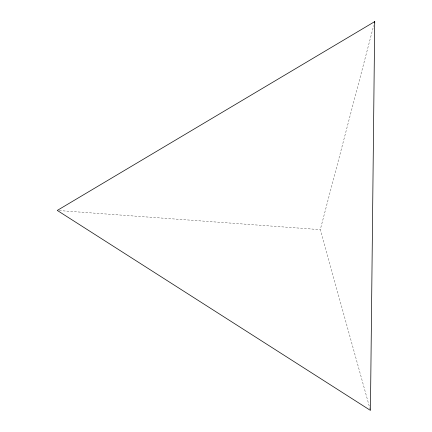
<?xml version="1.0" encoding="UTF-8"?>
<svg xmlns="http://www.w3.org/2000/svg" width="432" height="432" viewBox="0 0 432 432"><rect width="100%" height="100%" fill="white"/><g stroke="black" fill="none" stroke-linecap="round" stroke-linejoin="round"><path stroke-width="0.32" stroke-dasharray="2.16 1.62" d="M370.256 409.752L320.29 229.651L373.707 25.52M59.287 210.578L320.29 229.651"/><path stroke-width="0.65" d="M374.377 22.907L374.728 21.605L370.435 410.4L57.272 210.427L374.722 21.605"/></g></svg>
